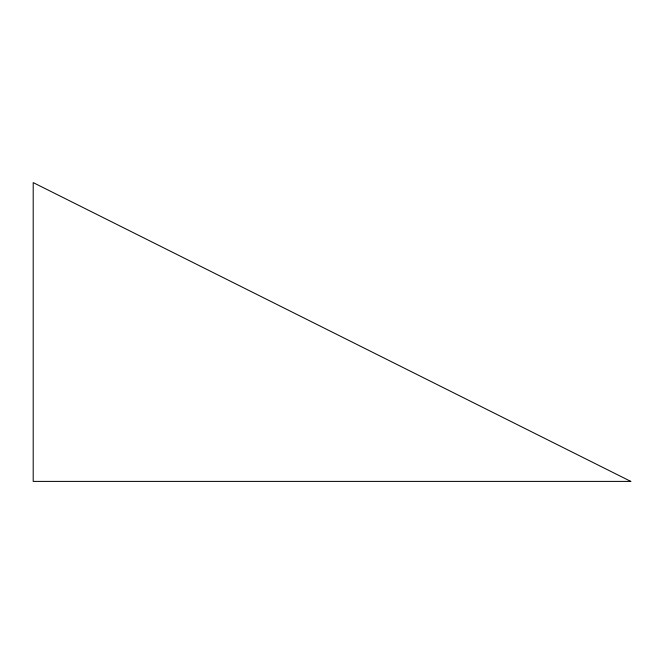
<?xml version="1.0" encoding="UTF-8"?>
<svg xmlns="http://www.w3.org/2000/svg" width="664" height="664" viewBox="0 0 664 664"><rect width="100%" height="100%" fill="white"/><g stroke="black" fill="none" stroke-linecap="round" stroke-linejoin="round"><path stroke-width="1" d="M630.8 481.4L33.2 481.4L33.2 182.6L630.8 481.4"/></g></svg>
